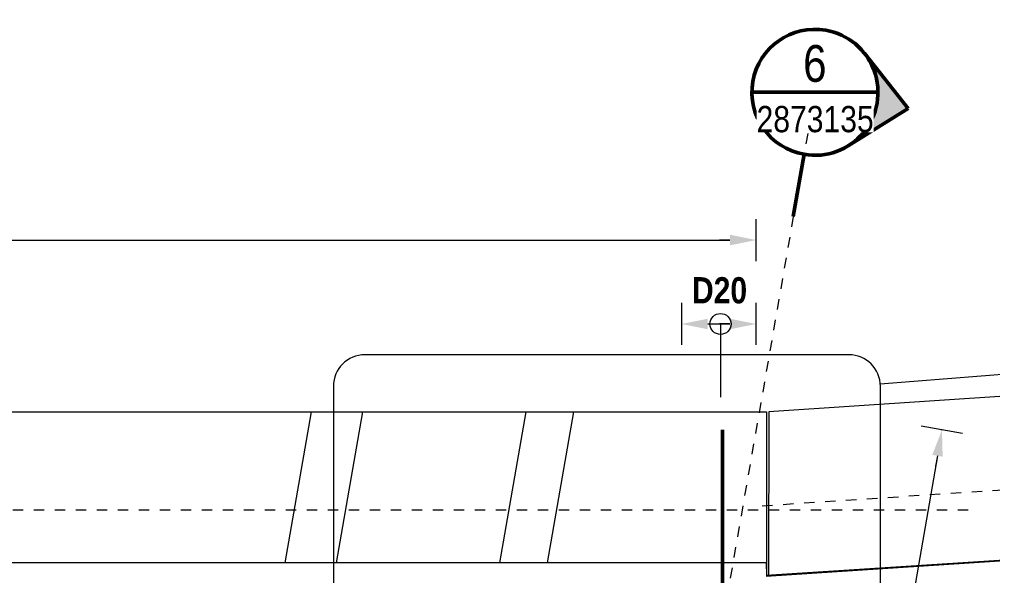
# Model space of a CAD drawing. Header units: metres. Extents: x -1150 to -1098, y 3 to 550.
# Drawn here: x -1112.16 to -1102.89, y 544.49 to 549.79 of the extents above; entities that cross this region are included whole.
import ezdxf

# ---------------------------------------------------------------- set-up
doc = ezdxf.new("R2010")
doc.units = ezdxf.units.M
doc.linetypes.add('Dot_Section Line', pattern=[0.02, 0, -0.02])
doc.linetypes.add('JacobsGridLine', pattern=[0.0145, 0.01, -0.001, 0.0025, -0.001])
for name, color, linetype, lineweight in [('A-ANNO-NOTE', 7, 'Continuous', 9), ('A-ANNO-SYMB', 7, 'Continuous', 9), ('A-DETL-GENF', 7, 'Continuous', 9), ('A-FLOR', 7, 'Continuous', 50), ('G-ANNO-TEXT', 7, 'Continuous', 9), ('S-BEAM', 7, 'Continuous', 50), ('S-GRID', 7, 'Continuous', 9)]:
    doc.layers.add(name, color=color, linetype=linetype, lineweight=lineweight)
doc.layers.add('G-ANNO-SYMB', color=7, linetype='Continuous', lineweight=35, true_color=0x0080ff)
doc.styles.add('Arial Narrow', font='ARIALN.TTF', dxfattribs={"height": 0.35})
doc.styles.add('Arial Narrow_1', font='ARIALN.TTF', dxfattribs={"height": 0.25})
doc.styles.add('Arial Narrow_B', font='ARIALNB.TTF', dxfattribs={"height": 0.25})

# ---------------------------------------------------------------- blocks, each defined once
blk = doc.blocks.new('T2DExtentArrowReinf_v1 - Extent-7462384-DRG-2873131 - DECK REINFORCEMENT PLAN')
at = {"layer": 'A-DETL-GENF'}
for p, q in [((0.25, 0), (30.3293, 0)), ((30.5793, -0.01), (30.5793, 0))]:
    blk.add_line(p, q, dxfattribs=at)
blk = doc.blocks.new('T2DExtentArrowReinf_v1 - Extent-9077310-DRG-2873131 - DECK REINFORCEMENT PLAN')
at = {"layer": 'A-DETL-GENF'}
for p, q in [((0, 0.01), (0, -0.01)), ((0.25, 0), (38.35, 0))]:
    blk.add_line(p, q, dxfattribs=at)
blk = doc.blocks.new('CS_DET_Rebar Combined - Multiple Bar-7460648-DRG-2873131 - DECK REINFORCEMENT PLAN')
at = {"layer": 'A-DETL-GENF', "lineweight": 50}
blk.add_line((0, 0), (1.8, 0), dxfattribs=at)
blk = doc.blocks.new('T2DExtentArrowReinf_v1 - Extent-7461265-DRG-2873131 - DECK REINFORCEMENT PLAN')
at = {"layer": 'A-DETL-GENF'}
for p, q in [((0, 0.01), (0, -0.01)), ((0.25, 0), (0.4617, 0)), ((0.3717, 0), (0.3717, -0.6967)), ((0.7117, -0.01), (0.7117, 0))]:
    blk.add_line(p, q, dxfattribs=at)
blk = doc.blocks.new('Drafting View - SectionHead-4898858-DRG-2873131 - DECK REINFORCEMENT PLAN')
at = {"layer": 'G-ANNO-SYMB', "lineweight": 9}
h = blk.add_hatch(color=7, dxfattribs=at)
edge = h.paths.add_edge_path()
edge.add_line((-0.002, 0.009), (0.002472, 0.004003))
edge.add_arc((-0.002, 0), 0.006, 41.82771, 138.17229)
edge.add_line((-0.006472, 0.004003), (-0.002, 0.009))
at = {"layer": 'G-ANNO-SYMB', "color": 7, "lineweight": 50}
for p, q in [((-0.002, 0.009), (-0.006472, 0.004003)), ((0.002472, 0.004003), (-0.002, 0.009)), ((0.004, 0), (0.01, 0))]:
    blk.add_line(p, q, dxfattribs=at)
for start, end in [(360, 180), (180, 360)]:
    blk.add_arc((-0.002, 0), 0.006, start, end, dxfattribs=at)

msp = doc.modelspace()

# ---------------------------------------------------------------- hatches: boundary and pattern name
at = {"layer": 'A-ANNO-NOTE', "lineweight": 5}
for points in [[(-1105.3931, 547.6406), (-1105.1431, 547.6906), (-1105.3931, 547.7406)], [(-1105.6048, 546.8406), (-1105.6048, 546.9406), (-1105.8548, 546.8906)], [(-1105.3931, 546.8406), (-1105.1431, 546.8906), (-1105.3931, 546.9406)], [(-1103.3677, 545.6262), (-1103.3741, 545.8811), (-1103.4662, 545.6434)]]:
    msp.add_hatch(color=256, dxfattribs=at).paths.add_polyline_path(points)

# ---------------------------------------------------------------- linework, layer by layer
at = {"layer": 'A-ANNO-NOTE'}
for p, q in [((-1105.1431, 547.4906), (-1105.1431, 547.8906)), ((-1105.3931, 547.6906), (-1105.4931, 547.6906)), ((-1105.8548, 547.0906), (-1105.8548, 546.6906)), ((-1105.1431, 546.6906), (-1105.1431, 547.0906)), ((-1105.6048, 546.8906), (-1105.5048, 546.8906)), ((-1105.3931, 546.8906), (-1105.4931, 546.8906)), ((-1103.177, 545.8467), (-1103.5711, 545.9154)), ((-1103.417, 545.6348), (-1103.4341, 545.5363))]:
    msp.add_line(p, q, dxfattribs=at)
msp.add_circle((-1105.4831, 546.8906), 0.1, dxfattribs=at)
at = {"layer": 'A-ANNO-SYMB', "lineweight": 18}
for p, q in [((-1104.2607, 546.5974), (-1108.869, 546.5974)), ((-1103.9617, 546.3213), (-1102.4772, 546.4397)), ((-1109.169, 546.2974), (-1109.169, 541.7723)), ((-1103.9607, 541.7723), (-1103.9607, 546.2974))]:
    msp.add_line(p, q, dxfattribs=at)
for centre, start, end in [((-1108.869, 546.2974), 90, 180), ((-1104.2607, 546.2974), 0, 90)]:
    msp.add_arc(centre, 0.3, start, end, dxfattribs=at)
at = {"layer": 'A-FLOR', "lineweight": 13}
for p, q in [((-1135.8197, 546.0535), (-1105.0437, 546.0535)), ((-1105.0437, 546.0535), (-1105.0437, 544.4936))]:
    msp.add_line(p, q, dxfattribs=at)
at = {"layer": 'A-FLOR', "color": 252, "lineweight": 13, "true_color": 0x888888}
for p, q in [((-1098.0828, 544.9431), (-1105.0483, 544.4933)), ((-1098.0828, 544.9406), (-1105.0479, 544.4856))]:
    msp.add_line(p, q, dxfattribs=at)
at = {"layer": 'G-ANNO-SYMB', "color": 7, "lineweight": 50}
msp.add_line((-1105.1838, 549.0984), (-1103.9838, 549.0984), dxfattribs=at)
at = {"layer": 'S-BEAM', "lineweight": 13}
for p, q in [((-1098.0828, 546.515), (-1105.0242, 546.0522)), ((-1116.8203, 546.0536), (-1105.0453, 546.0536)), ((-1109.6299, 544.6136), (-1109.3791, 546.0536)), ((-1108.8918, 546.0536), (-1109.1427, 544.6136)), ((-1107.3355, 546.0536), (-1107.5864, 544.6136)), ((-1107.1296, 544.6136), (-1106.8787, 546.0536)), ((-1105.0453, 546.0536), (-1105.0438, 544.7741)), ((-1105.0242, 546.0522), (-1105.0271, 544.4946)), ((-1105.0436, 544.6136), (-1116.8203, 544.6136)), ((-1105.0437, 544.6895), (-1105.0436, 544.6136)), ((-1105.0434, 544.4936), (-1105.0436, 544.6136))]:
    msp.add_line(p, q, dxfattribs=at)
at = {"layer": 'S-GRID', "linetype": 'JacobsGridLine', "lineweight": 18}
for p, q in [((-1105.0866, 545.1586), (-1098.0627, 545.6268)), ((-1138.4233, 545.1185), (-1103.0234, 545.1185))]:
    msp.add_line(p, q, dxfattribs=at)

# ---------------------------------------------------------------- block references
at = {"layer": 'A-DETL-GENF'}
for name, p in [('T2DExtentArrowReinf_v1 - Extent-7462384-DRG-2873131 - DECK REINFORCEMENT PLAN', (-1135.7224, 547.6906)), ('T2DExtentArrowReinf_v1 - Extent-7461265-DRG-2873131 - DECK REINFORCEMENT PLAN', (-1105.8548, 546.8906))]:
    msp.add_blockref(name, p, dxfattribs=at)
for name, p, rotation in [('T2DExtentArrowReinf_v1 - Extent-9077310-DRG-2873131 - DECK REINFORCEMENT PLAN', (-1103.3741, 545.8811), 260.1169774653487), ('CS_DET_Rebar Combined - Multiple Bar-7460648-DRG-2873131 - DECK REINFORCEMENT PLAN', (-1105.4631, 545.8811), 269.9999999999985)]:
    msp.add_blockref(name, p, dxfattribs=dict(at, rotation=rotation))
at = {"layer": 'G-ANNO-SYMB', "color": 7, "lineweight": 50, "xscale": 99.99999999999996, "yscale": 99.99999999999996, "zscale": 99.99999999999996, "rotation": 260.1169450199059}
msp.add_blockref('Drafting View - SectionHead-4898858-DRG-2873131 - DECK REINFORCEMENT PLAN', (-1104.6181, 548.9013), dxfattribs=at)

# ---------------------------------------------------------------- texts
at = {"layer": 'G-ANNO-TEXT', "insert": (-1105.7548, 547.3368), "char_height": 0.25, "attachment_point": 1, "style": 'Arial Narrow_B', "bg_fill": 3, "box_fill_scale": 1, "bg_fill_color": 256, "bg_fill_transparency": 0}
msp.add_mtext('D20', dxfattribs=at)

# ---------------------------------------------------------------- next in the draw order: linework, layer by layer
at = {"layer": 'G-ANNO-SYMB', "color": 7, "linetype": 'Dot_Section Line', "lineweight": 9, "true_color": 0xffffff}
msp.add_line((-1104.6181, 548.9013), (-1112.1274, 505.7996), dxfattribs=at)

# ---------------------------------------------------------------- next in the draw order: texts
at = {"layer": 'G-ANNO-SYMB', "color": 7, "lineweight": 9, "insert": (-1104.6963, 549.5481), "char_height": 0.35, "attachment_point": 1, "style": 'Arial Narrow', "bg_fill": 3, "box_fill_scale": 1, "bg_fill_color": 256, "bg_fill_transparency": 0}
msp.add_mtext('6', dxfattribs=at)

# ---------------------------------------------------------------- next in the draw order: texts
at = {"layer": 'G-ANNO-SYMB', "color": 7, "lineweight": 9, "insert": (-1105.1393, 548.968), "char_height": 0.25, "attachment_point": 1, "style": 'Arial Narrow_1', "bg_fill": 3, "box_fill_scale": 1, "bg_fill_color": 256, "bg_fill_true_color": 13158600, "bg_fill_transparency": 0}
msp.add_mtext('2873135', dxfattribs=at)

doc.saveas('drawing.dxf')
